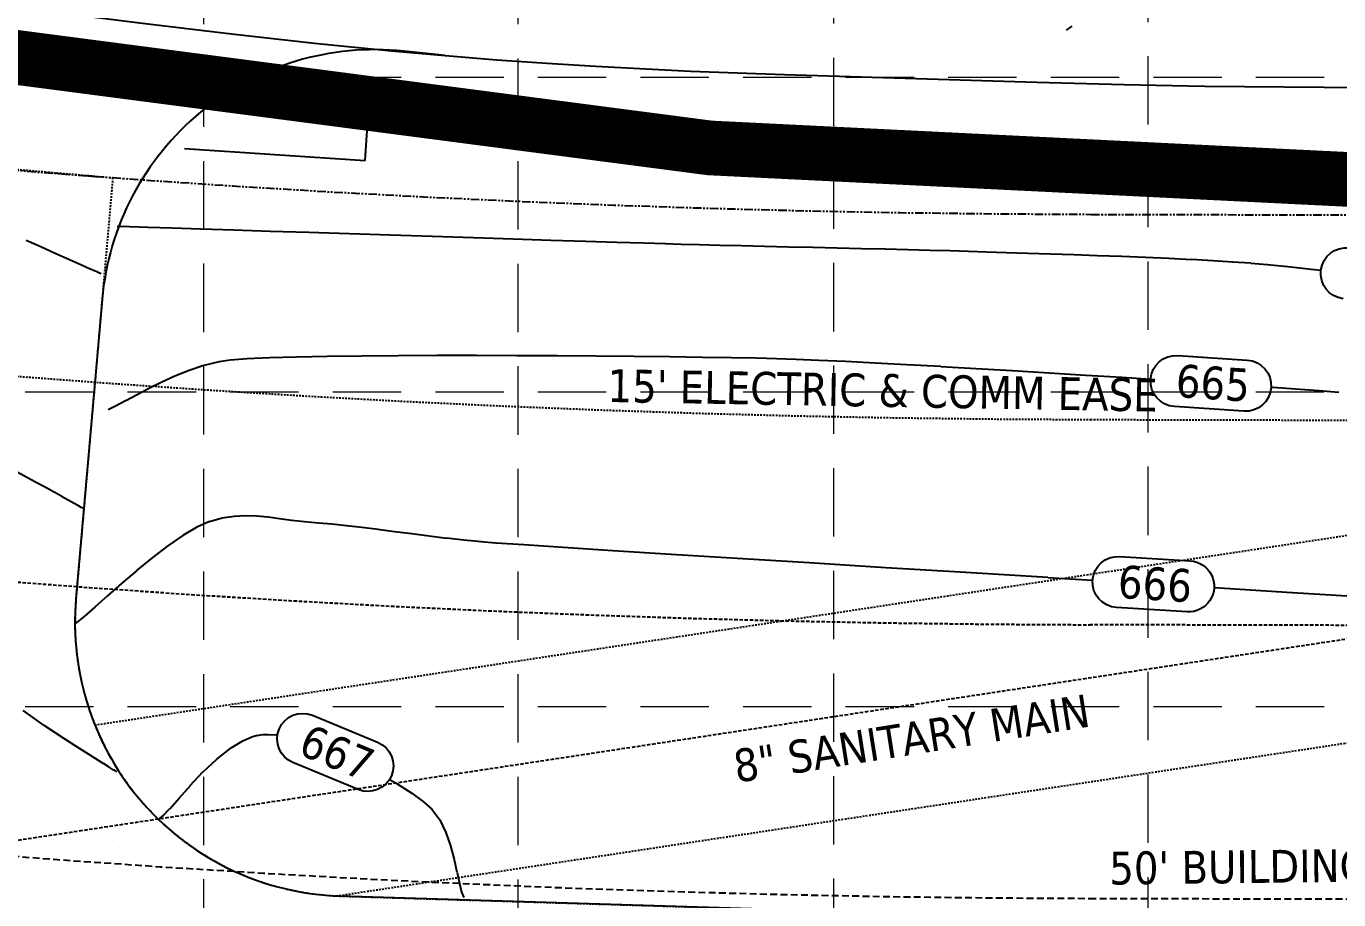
# Model space of a CAD drawing. Header units: inches. Extents: x 6967 to 7890, y 13663 to 15138.
# Drawn here: x 7576.7 to 7672.6, y 14225.4 to 14289.2 of the extents above; entities that cross this region are included whole.
import ezdxf

# ---------------------------------------------------------------- set-up
doc = ezdxf.new("R2010")
doc.units = ezdxf.units.IN
doc.header["$MEASUREMENT"] = 0
for name, pattern in [('DASHED', [0.75, 0.5, -0.25]), ('DASHED2', [0.375, 0.25, -0.125]), ('HIDDEN', [0.375, 0.25, -0.125]), ('XGWI003AR$0$HIDDEN2', [0.1875, 0.125, -0.0625]), ('xGWI003pt$0$HIDDEN2', [0.1875, 0.125, -0.0625]), ('xGWI003pt$0$PHANTOM2', [1.25, 0.625, -0.125, 0.125, -0.125, 0.125, -0.125]), ('XGWI003WS$0$DASHED2', [0.375, 0.25, -0.125])]:
    doc.linetypes.add(name, pattern=pattern)
for name, color, linetype in [('C-ANNO-EASE-N', 6, 'Continuous'), ('C-SITE-BLDG-STBK-N', 7, 'DASHED'), ('C-SITE-LSCP-STBK-N', 2, 'HIDDEN'), ('C-SITE-STBK-LSCP-N', 7, 'DASHED2'), ('EC', 35, 'Continuous'), ('GRID', 254, 'HIDDEN'), ('PC', 35, 'Continuous'), ('PROP-SAN-TXT', 7, 'Continuous'), ('SILT FENCE', 200, 'Continuous'), ('V-ROAD-BACK-P', 2, 'Continuous'), ('XGWI003AR$0$C-PKNG-CURB-FACE-N', 4, 'Continuous'), ('XGWI003AR$0$C-PKNG-FIRE-HTCH-N', 2, 'Continuous'), ('XGWI003AR$0$C-PKNG-FIRE-N', 2, 'XGWI003AR$0$HIDDEN2'), ('XGWI003AR$0$C-SITE-WALK-N', 2, 'Continuous'), ('xGWI003pt$0$C-BNDY-E', 3, 'xGWI003pt$0$PHANTOM2'), ('xGWI003pt$0$C-EASE-SSWR-N', 7, 'xGWI003pt$0$HIDDEN2'), ('xGWI003pt$0$C-ESMT-ELEC', 14, 'xGWI003pt$0$HIDDEN2'), ('XGWI003WS$0$C-SSWR-MAIN-N', 3, 'XGWI003WS$0$DASHED2')]:
    doc.layers.add(name, color=color, linetype=linetype)
doc.styles.add('L100', font='TAHOMA.TTF', dxfattribs={"height": 4})
doc.styles.add('L50', font='TAHOMA.TTF', dxfattribs={"height": 2})
doc.styles.add('L60', font='TAHOMA.TTF', dxfattribs={"height": 2.4})

msp = doc.modelspace()

# ---------------------------------------------------------------- linework, layer by layer
at = {"layer": 'C-SITE-BLDG-STBK-N'}
msp.add_line((7654.42, 14225.454), (7691.413, 14225.369), dxfattribs=at)
msp.add_arc((7656.876, 15294.952), 1069.5, 263.394548, 269.86846, dxfattribs=at)
at = {"layer": 'C-SITE-LSCP-STBK-N', "color": 253}
msp.add_line((7727.043, 14245.288), (7654.466, 14245.454), dxfattribs=at)
msp.add_arc((7656.878, 15294.993), 1049.541, 263.473303, 269.868333, dxfattribs=at)
at = {"layer": 'EC', "color": 35, "elevation": 663}
msp.add_lwpolyline([(7652.749, 14288.907), (7653.154, 14289.202)], dxfattribs=at)
at = {"layer": 'GRID', "color": 252, "linetype": 'HIDDEN', "lineweight": 0, "ltscale": 20}
for p, q in [((7589.653, 13779.351), (7589.653, 15113.571)), ((7612.655, 13779.347), (7612.655, 15113.571)), ((7635.766, 13779.399), (7635.657, 15113.571)), ((7658.744, 13779.511), (7658.66, 15113.571)), ((6991.593, 14285.488), (7865.68, 14285.488)), ((6991.593, 14262.486), (7865.68, 14262.486)), ((6991.593, 14239.484), (7865.68, 14239.484))]:
    msp.add_line(p, q, dxfattribs=at)
at = {"layer": 'PC', "color": 25}
for points, elevation in [([(7584.222, 14274.541), (7583.33, 14274.57)], 664), ([(7609.377, 14273.73), (7606.373, 14273.826)], 664), ([(7615.039, 14273.549), (7612.284, 14273.637)], 664), ([(7617.585, 14273.469), (7615.039, 14273.549)], 664), ([(7619.866, 14273.397), (7617.585, 14273.469)], 664), ([(7621.826, 14273.336), (7619.866, 14273.397)], 664), ([(7578.85, 14272.57), (7577.791, 14273.043)], 664), ([(7579.837, 14272.131), (7578.85, 14272.57)], 664), ([(7623.41, 14273.288), (7621.826, 14273.336)], 664), ([(7630.663, 14273.105), (7628.982, 14273.143)], 664), ([(7641.164, 14272.864), (7639.489, 14272.905)], 664), ([(7644.226, 14272.781), (7642.752, 14272.823)], 664), ([(7580.73, 14271.735), (7579.837, 14272.131)], 664), ([(7581.784, 14271.265), (7581.363, 14271.453)], 664), ([(7658.517, 14272.297), (7656.775, 14272.366)], 664), ([(7663.435, 14272.059), (7661.871, 14272.143)], 664), ([(7664.893, 14271.968), (7663.435, 14272.059)], 664), ([(7668.93, 14271.615), (7667.448, 14271.763)], 664), ([(7596.434, 14265.018), (7594.467, 14264.958)], 665), ([(7598.69, 14265.064), (7596.434, 14265.018)], 665), ([(7603.868, 14265.119), (7601.185, 14265.098)], 665), ([(7609.6, 14265.131), (7606.69, 14265.13)], 665), ([(7612.549, 14265.123), (7609.6, 14265.131)], 665), ([(7618.362, 14265.088), (7615.486, 14265.109)], 665), ([(7626.121, 14264.999), (7623.729, 14265.032)], 665), ([(7628.251, 14264.965), (7626.121, 14264.999)], 665), ([(7630.069, 14264.93), (7628.251, 14264.965)], 665), ([(7631.526, 14264.895), (7630.069, 14264.93)], 665), ([(7634.637, 14264.779), (7632.94, 14264.849)], 665), ([(7636.583, 14264.689), (7634.637, 14264.779)], 665), ([(7588.587, 14264.034), (7587.539, 14263.614)], 665), ([(7589.676, 14264.398), (7588.587, 14264.034)], 665), ([(7590.796, 14264.682), (7589.676, 14264.398)], 665), ([(7641.075, 14264.457), (7638.741, 14264.581)], 665), ([(7586.541, 14263.159), (7585.604, 14262.694)], 665), ([(7587.539, 14263.614), (7586.541, 14263.159)], 665), ([(7584.738, 14262.24), (7583.952, 14261.821)], 665), ([(7669.821, 14262.651), (7668.161, 14262.769)], 665), ([(7671.191, 14262.55), (7669.821, 14262.651)], 665), ([(7578.32, 14255.362), (7577.357, 14255.883)], 665), ([(7580.694, 14254.037), (7580.494, 14254.15)], 665), ([(7580.809, 14253.971), (7580.694, 14254.037)], 665), ([(7580.861, 14253.942), (7580.809, 14253.971)], 665), ([(7592.71, 14253.425), (7591.873, 14253.379)], 666), ([(7595.202, 14253.21), (7594.357, 14253.321)], 666), ([(7596.085, 14253.087), (7595.202, 14253.21)], 666), ([(7599.03, 14252.805), (7598.038, 14252.883)], 666), ([(7601.223, 14252.565), (7600.095, 14252.697)], 666), ([(7588.128, 14251.98), (7587.026, 14251.214)], 666), ([(7606.137, 14251.928), (7604.87, 14252.092)], 666), ([(7607.41, 14251.772), (7606.137, 14251.928)], 666), ([(7611.025, 14251.425), (7609.929, 14251.508)], 666), ([(7619.572, 14250.869), (7615.946, 14251.1)], 666), ([(7623.843, 14250.6), (7619.572, 14250.869)], 666), ([(7633.919, 14249.973), (7628.658, 14250.299)], 666), ([(7639.525, 14249.626), (7633.919, 14249.973)], 666), ([(7582.61, 14247.559), (7581.685, 14246.743)], 666), ([(7581.685, 14246.743), (7580.902, 14246.065)], 666), ([(7577.317, 14238.571), (7576.444, 14239.2)], 666), ([(7579.552, 14237.062), (7578.777, 14237.572)], 666), ([(7580.308, 14236.575), (7579.552, 14237.062)], 666), ([(7591.665, 14236.463), (7592.524, 14236.979)], 667), ([(7593.982, 14237.426), (7594.361, 14237.44)], 667), ([(7594.987, 14237.401), (7595.048, 14237.39)], 667), ([(7582.752, 14235.038), (7582.316, 14235.311)], 666), ([(7583.218, 14234.743), (7583.043, 14234.854)], 666), ([(7583.3, 14234.691), (7583.218, 14234.743)], 666), ([(7603.81, 14233.833), (7604.866, 14233.154)], 667), ([(7604.866, 14233.154), (7605.722, 14232.524)], 667), ([(7587.167, 14232.011), (7587.858, 14232.792)], 667), ([(7586.293, 14231.225), (7586.345, 14231.242)], 667), ([(7586.345, 14231.242), (7586.475, 14231.323)], 667), ([(7606.332, 14231.974), (7606.908, 14231.196)], 667), ([(7606.908, 14231.196), (7607.358, 14230.281)], 667), ([(7607.968, 14228.299), (7608.175, 14227.36)], 667)]:
    msp.add_lwpolyline(points, dxfattribs=dict(at, elevation=elevation))
at = {"layer": 'PC', "color": 25, "extrusion": (-0.032256, -0.99948, 0), "elevation": -14511.747}
msp.add_lwpolyline([(7121.197, 664), (7119.841, 664)], dxfattribs=at)
at = {"layer": 'PC', "color": 25, "extrusion": (-0.032314, -0.999478, 0), "elevation": -14512.164}
msp.add_lwpolyline([(7122.112, 664), (7120.349, 664)], dxfattribs=at)
at = {"layer": 'PC', "color": 25, "extrusion": (-0.032333, -0.999477, 0), "elevation": -14512.299}
msp.add_lwpolyline([(7123.951, 664), (7121.836, 664)], dxfattribs=at)
at = {"layer": 'PC', "color": 25, "extrusion": (-0.032331, -0.999477, 0), "elevation": -14512.286}
msp.add_lwpolyline([(7126.388, 664), (7123.978, 664)], dxfattribs=at)
at = {"layer": 'PC', "color": 25, "extrusion": (-0.410391, -0.91191, 0), "elevation": -16125.583}
msp.add_lwpolyline([(1052.735, 664), (1051.517, 664)], dxfattribs=at)
at = {"layer": 'PC', "color": 25, "extrusion": (-0.032315, -0.999478, 0), "elevation": -14512.173}
msp.add_lwpolyline([(7129.267, 664), (7126.618, 664)], dxfattribs=at)
at = {"layer": 'PC', "color": 25, "extrusion": (-0.032288, -0.999479, 0), "elevation": -14511.978}
msp.add_lwpolyline([(7132.495, 664), (7129.663, 664)], dxfattribs=at)
at = {"layer": 'PC', "color": 25, "extrusion": (-0.03225, -0.99948, 0), "elevation": -14511.707}
msp.add_lwpolyline([(7136.008, 664), (7133.048, 664)], dxfattribs=at)
at = {"layer": 'PC', "color": 25, "extrusion": (-0.0322, -0.999481, 0), "elevation": -14511.352}
msp.add_lwpolyline([(7139.76, 664), (7136.729, 664)], dxfattribs=at)
at = {"layer": 'PC', "color": 25, "extrusion": (-0.032137, -0.999483, 0), "elevation": -14510.901}
msp.add_lwpolyline([(7143.722, 664), (7140.676, 664)], dxfattribs=at)
at = {"layer": 'PC', "color": 25, "extrusion": (-0.031955, -0.999489, 0), "elevation": -14509.6}
msp.add_lwpolyline([(7152.279, 664), (7149.371, 664)], dxfattribs=at)
at = {"layer": 'PC', "color": 25, "extrusion": (-0.029278, -0.999571, 0), "elevation": -14490.371}
msp.add_lwpolyline([(7203.394, 664), (7202.242, 664)], dxfattribs=at)
at = {"layer": 'PC', "color": 25, "extrusion": (-0.026907, -0.999638, 0), "elevation": -14473.238}
msp.add_lwpolyline([(7239.101, 664), (7237.756, 664)], dxfattribs=at)
at = {"layer": 'PC', "color": 25, "extrusion": (-0.024952, -0.999689, 0), "elevation": -14459.059}
msp.add_lwpolyline([(7268.864, 664), (7267.382, 664)], dxfattribs=at)
at = {"layer": 'PC', "color": 25, "extrusion": (-0.023658, -0.99972, 0), "elevation": -14449.632}
msp.add_lwpolyline([(7289.179, 664), (7287.585, 664)], dxfattribs=at)
at = {"layer": 'PC', "color": 25, "extrusion": (-0.022374, -0.99975, 0), "elevation": -14440.258}
msp.add_lwpolyline([(7311.152, 664), (7309.41, 664)], dxfattribs=at)
at = {"layer": 'PC', "color": 25, "extrusion": (-0.022222, -0.999753, 0), "elevation": -14439.147}
msp.add_lwpolyline([(7315.126, 664), (7313.347, 664)], dxfattribs=at)
at = {"layer": 'PC', "color": 25, "extrusion": (-0.022352, -0.99975, 0), "elevation": -14440.1}
msp.add_lwpolyline([(7315.034, 664), (7313.244, 664)], dxfattribs=at)
at = {"layer": 'PC', "color": 25, "extrusion": (-0.022765, -0.999741, 0), "elevation": -14443.118}
msp.add_lwpolyline([(7310.852, 664), (7309.075, 664)], dxfattribs=at)
at = {"layer": 'PC', "color": 25, "extrusion": (-0.023484, -0.999724, 0), "elevation": -14448.372}
msp.add_lwpolyline([(7302.203, 664), (7300.464, 664)], dxfattribs=at)
at = {"layer": 'PC', "color": 25, "extrusion": (-0.026094, -0.999659, 0), "elevation": -14467.392}
msp.add_lwpolyline([(7267.716, 664), (7266.128, 664)], dxfattribs=at)
at = {"layer": 'PC', "color": 25, "extrusion": (-0.03127, -0.999511, 0), "elevation": -14504.837}
msp.add_lwpolyline([(7195.512, 664), (7194.176, 664)], dxfattribs=at)
at = {"layer": 'PC', "color": 25, "extrusion": (-0.032442, -0.999474, 0), "elevation": -14513.261}
msp.add_lwpolyline([(7179.838, 664), (7178.506, 664)], dxfattribs=at)
at = {"layer": 'PC', "color": 25, "extrusion": (-0.031547, -0.999502, 0), "elevation": -14506.83}
msp.add_lwpolyline([(7194.285, 664), (7192.824, 664)], dxfattribs=at)
at = {"layer": 'PC', "color": 25, "extrusion": (-0.03144, -0.999506, 0), "elevation": -14506.055}
msp.add_lwpolyline([(7197.413, 664), (7195.846, 664)], dxfattribs=at)
at = {"layer": 'PC', "color": 25, "extrusion": (-0.031963, -0.999489, 0), "elevation": -14509.82}
msp.add_lwpolyline([(7191.47, 664), (7189.82, 664)], dxfattribs=at)
at = {"layer": 'PC', "color": 25, "extrusion": (-0.033047, -0.999454, 0), "elevation": -14517.612}
msp.add_lwpolyline([(7177.436, 664), (7175.728, 664)], dxfattribs=at)
at = {"layer": 'PC', "color": 25, "extrusion": (-0.034679, -0.999398, 0), "elevation": -14529.315}
msp.add_lwpolyline([(7155.46, 664), (7153.716, 664)], dxfattribs=at)
at = {"layer": 'PC', "color": 25, "extrusion": (-0.036892, -0.999319, 0), "elevation": -14545.126}
msp.add_lwpolyline([(7125.022, 664), (7123.266, 664)], dxfattribs=at)
at = {"layer": 'PC', "color": 25, "extrusion": (0.406304, 0.913738, 0), "elevation": 16120.707}
msp.add_lwpolyline([(-1128.827, 664), (-1128.134, 664)], dxfattribs=at)
at = {"layer": 'PC', "color": 25, "extrusion": (-0.043428, -0.999057, 0), "elevation": -14591.425}
msp.add_lwpolyline([(7033.184, 664), (7031.476, 664)], dxfattribs=at)
at = {"layer": 'PC', "color": 25, "extrusion": (-0.048091, -0.998843, 0), "elevation": -14624.094}
msp.add_lwpolyline([(6966.65, 664), (6965.001, 664)], dxfattribs=at)
at = {"layer": 'PC', "color": 25, "extrusion": (-0.072395, -0.997376, 0), "elevation": -14789.421}
msp.add_lwpolyline([(6612.889, 664), (6611.558, 664)], dxfattribs=at)
at = {"layer": 'PC', "color": 25, "extrusion": (-0.087927, -0.996127, 0), "elevation": -14890.663}
msp.add_lwpolyline([(6382.879, 664), (6381.647, 664)], dxfattribs=at)
at = {"layer": 'PC', "color": 25, "extrusion": (-0.107402, -0.994216, 0), "elevation": -15012.72}
msp.add_lwpolyline([(6093.484, 664), (6091.774, 664)], dxfattribs=at)
at = {"layer": 'PC', "color": 25, "extrusion": (-0.409672, -0.912233, 0), "elevation": -16124.762}
msp.add_lwpolyline([(1070.091, 664), (1069.814, 664)], dxfattribs=at)
at = {"layer": 'PC', "color": 25, "extrusion": (-0.411276, -0.911511, 0), "elevation": -16126.62}
msp.add_lwpolyline([(1041.849, 664), (1041.721, 664)], dxfattribs=at)
at = {"layer": 'PC', "color": 25, "extrusion": (-0.112441, -0.993658, 0), "elevation": -15043.421}
msp.add_lwpolyline([(6018.006, 664), (6017.291, 664)], dxfattribs=at)
at = {"layer": 'PC', "color": 25, "extrusion": (0.134878, -0.990862, 0), "elevation": -13110.503}
msp.add_lwpolyline([(9446.233, 665), (9445.424, 665)], dxfattribs=at)
at = {"layer": 'PC', "color": 25, "extrusion": (0.073732, -0.997278, 0), "elevation": -13666.218}
msp.add_lwpolyline([(8623.951, 665), (8622.708, 665)], dxfattribs=at)
at = {"layer": 'PC', "color": 25, "extrusion": (0.046233, -0.998931, 0), "elevation": -13898.589}
msp.add_lwpolyline([(8245.858, 665), (8244.228, 665)], dxfattribs=at)
at = {"layer": 'PC', "color": 25, "extrusion": (0.013304, -0.999912, 0), "elevation": -14162.711}
msp.add_lwpolyline([(7790.291, 665), (7787.796, 665)], dxfattribs=at)
at = {"layer": 'PC', "color": 25, "extrusion": (0.003782, -0.999993, 0), "elevation": -14236.259}
msp.add_lwpolyline([(7660.587, 665), (7657.765, 665)], dxfattribs=at)
at = {"layer": 'PC', "color": 25, "extrusion": (-0.004999, -0.999988, 0), "elevation": -14303}
msp.add_lwpolyline([(7544.081, 665), (7541.143, 665)], dxfattribs=at)
at = {"layer": 'PC', "color": 25, "extrusion": (-0.009395, -0.999956, 0), "elevation": -14336.033}
msp.add_lwpolyline([(7486.77, 665), (7484.005, 665)], dxfattribs=at)
at = {"layer": 'PC', "color": 25, "extrusion": (-0.011499, -0.999934, 0), "elevation": -14351.753}
msp.add_lwpolyline([(7459.193, 665), (7456.59, 665)], dxfattribs=at)
at = {"layer": 'PC', "color": 25, "extrusion": (-0.032756, -0.999463, 0), "elevation": -14507.217}
msp.add_lwpolyline([(7161.588, 665), (7160.174, 665)], dxfattribs=at)
at = {"layer": 'PC', "color": 25, "linetype": 'Continuous', "extrusion": (-0.066094, -0.997813, 0)}
for points, elevation in [([(6701.284, 665), (6706.38, 665)], -14740.281), ([(6706.38, 665), (6701.284, 665)], -14736.539)]:
    msp.add_lwpolyline(points, dxfattribs=dict(at, elevation=elevation))
at = {"layer": 'PC', "color": 25, "extrusion": (-0.050163, -0.998741, 0), "elevation": -14629.803}
msp.add_lwpolyline([(6913.572, 665), (6911.411, 665)], dxfattribs=at)
at = {"layer": 'PC', "color": 25, "extrusion": (-0.05538, -0.998465, 0), "elevation": -14665.73}
msp.add_lwpolyline([(6841.858, 665), (6839.379, 665)], dxfattribs=at)
at = {"layer": 'PC', "color": 25, "extrusion": (-0.057267, -0.998359, 0), "elevation": -14678.633}
msp.add_lwpolyline([(6816.716, 665), (6814.132, 665)], dxfattribs=at)
at = {"layer": 'PC', "color": 25, "extrusion": (-0.058864, -0.998266, 0), "elevation": -14689.519}
msp.add_lwpolyline([(6795.88, 665), (6793.227, 665)], dxfattribs=at)
at = {"layer": 'PC', "color": 25, "extrusion": (-0.060258, -0.998183, 0), "elevation": -14698.993}
msp.add_lwpolyline([(6778.051, 665), (6775.364, 665)], dxfattribs=at)
at = {"layer": 'PC', "color": 25, "extrusion": (-0.061512, -0.998106, 0), "elevation": -14707.497}
msp.add_lwpolyline([(6762.263, 665), (6759.579, 665)], dxfattribs=at)
at = {"layer": 'PC', "color": 25, "extrusion": (-0.062677, -0.998034, 0), "elevation": -14715.38}
msp.add_lwpolyline([(6747.738, 665), (6745.091, 665)], dxfattribs=at)
at = {"layer": 'PC', "color": 25, "extrusion": (-0.063798, -0.997963, 0), "elevation": -14722.949}
msp.add_lwpolyline([(6733.312, 665), (6731.207, 665)], dxfattribs=at)
at = {"layer": 'PC', "color": 25, "extrusion": (-0.463974, 0.885849, 0), "elevation": 9115.062}
msp.add_lwpolyline([(-13337.221, 665), (-13336.243, 665)], dxfattribs=at)
at = {"layer": 'PC', "color": 25, "extrusion": (-0.068921, -0.997622, 0), "elevation": -14757.354}
msp.add_lwpolyline([(6666.918, 665), (6666.459, 665)], dxfattribs=at)
at = {"layer": 'PC', "color": 25, "extrusion": (-0.076174, -0.997095, 0), "elevation": -14805.457}
msp.add_lwpolyline([(6563.926, 665), (6562.465, 665)], dxfattribs=at)
at = {"layer": 'PC', "color": 25, "extrusion": (-0.427154, 0.904179, 0), "elevation": 9655.691}
msp.add_lwpolyline([(-12948.46, 665), (-12947.802, 665)], dxfattribs=at)
at = {"layer": 'PC', "color": 25, "extrusion": (-0.461265, 0.887262, 0), "elevation": 9155.768}
msp.add_lwpolyline([(-13307.433, 665), (-13306.649, 665)], dxfattribs=at)
at = {"layer": 'PC', "color": 25, "extrusion": (-0.475227, -0.879863, 0), "elevation": -16144.192}
msp.add_lwpolyline([(-107.737, 665), (-109.325, 665)], dxfattribs=at)
at = {"layer": 'PC', "color": 25, "extrusion": (-0.477317, -0.878731, 0), "elevation": -16143.892}
msp.add_lwpolyline([(-144.511, 665), (-145.024, 665)], dxfattribs=at)
at = {"layer": 'PC', "color": 25, "extrusion": (0.485121, 0.874447, 0), "elevation": 16141.966}
msp.add_lwpolyline([(287.652, 665), (288.224, 665)], dxfattribs=at)
at = {"layer": 'PC', "color": 25, "extrusion": (-0.489332, -0.872097, 0), "elevation": -16140.391}
msp.add_lwpolyline([(-364.945, 665), (-365.493, 665)], dxfattribs=at)
at = {"layer": 'PC', "color": 25, "extrusion": (-0.49202, -0.870584, 0), "elevation": -16139.189}
msp.add_lwpolyline([(-414.215, 665), (-414.718, 665)], dxfattribs=at)
at = {"layer": 'PC', "color": 25, "extrusion": (0.493144, 0.869948, 0), "elevation": 16138.64}
msp.add_lwpolyline([(434.717, 665), (435.071, 665)], dxfattribs=at)
at = {"layer": 'PC', "color": 25, "extrusion": (-0.262304, 0.964985, 0), "elevation": 11763.014}
msp.add_lwpolyline([(-11063.892, 666), (-11062.938, 666)], dxfattribs=at)
at = {"layer": 'PC', "color": 25, "extrusion": (0.156964, -0.987604, 0), "elevation": -12885.045}
msp.add_lwpolyline([(9735.037, 666), (9734.156, 666)], dxfattribs=at)
at = {"layer": 'PC', "color": 25, "extrusion": (-0.031646, -0.999499, 0), "elevation": -14486.565}
msp.add_lwpolyline([(7138.666, 666), (7137.844, 666)], dxfattribs=at)
at = {"layer": 'PC', "color": 25, "extrusion": (-0.094542, -0.995521, 0), "elevation": -14907.466}
msp.add_lwpolyline([(6212.798, 666), (6211.97, 666)], dxfattribs=at)
at = {"layer": 'PC', "color": 25, "extrusion": (0.508307, -0.861176, 0), "elevation": -8416.362}
msp.add_lwpolyline([(13780.293, 666), (13779.096, 666)], dxfattribs=at)
at = {"layer": 'PC', "color": 25, "extrusion": (0.398955, -0.91697, 0), "elevation": -10041.469}
msp.add_lwpolyline([(12646.185, 666), (12645.178, 666)], dxfattribs=at)
at = {"layer": 'PC', "color": 25, "extrusion": (-0.12224, -0.992501, 0), "elevation": -15074.741}
msp.add_lwpolyline([(5797.771, 666), (5796.825, 666)], dxfattribs=at)
at = {"layer": 'PC', "color": 25, "extrusion": (-0.086856, -0.996221, 0), "elevation": -14858.955}
msp.add_lwpolyline([(6331.376, 666), (6330.359, 666)], dxfattribs=at)
at = {"layer": 'PC', "color": 25, "extrusion": (-0.100772, -0.99491, 0), "elevation": -14946.021}
msp.add_lwpolyline([(6125.133, 666), (6124.062, 666)], dxfattribs=at)
at = {"layer": 'PC', "color": 25, "extrusion": (-0.125135, -0.99214, 0), "elevation": -15091.716}
msp.add_lwpolyline([(5759.169, 666), (5757.98, 666)], dxfattribs=at)
at = {"layer": 'PC', "color": 25, "extrusion": (-0.129976, -0.991517, 0), "elevation": -15119.647}
msp.add_lwpolyline([(5686.664, 666), (5685.434, 666)], dxfattribs=at)
at = {"layer": 'PC', "color": 25, "extrusion": (-0.130852, -0.991402, 0), "elevation": -15124.666}
msp.add_lwpolyline([(5674.562, 666), (5673.303, 666)], dxfattribs=at)
at = {"layer": 'PC', "color": 25, "extrusion": (-0.111546, -0.993759, 0), "elevation": -15011.41}
msp.add_lwpolyline([(5971.475, 666), (5970.199, 666)], dxfattribs=at)
at = {"layer": 'PC', "color": 25, "extrusion": (-0.097326, -0.995253, 0), "elevation": -14924.493}
msp.add_lwpolyline([(6186.762, 666), (6185.504, 666)], dxfattribs=at)
at = {"layer": 'PC', "color": 25, "extrusion": (-0.067432, -0.997724, 0), "elevation": -14732.213}
msp.add_lwpolyline([(6634.746, 666), (6632.702, 666)], dxfattribs=at)
at = {"layer": 'PC', "color": 25, "extrusion": (-0.633789, 0.773506, 0), "elevation": 6214.881}
msp.add_lwpolyline([(-14899.433, 666), (-14897.96, 666)], dxfattribs=at)
at = {"layer": 'PC', "color": 25, "extrusion": (0.608952, -0.793207, 0), "elevation": -6684.032}
msp.add_lwpolyline([(14696.387, 666), (14694.951, 666)], dxfattribs=at)
at = {"layer": 'PC', "color": 25, "extrusion": (-0.064874, -0.997893, 0), "elevation": -14715.16}
msp.add_lwpolyline([(6675.37, 666), (6672.482, 666)], dxfattribs=at)
at = {"layer": 'PC', "color": 25, "extrusion": (-0.062343, -0.998055, 0), "elevation": -14698.175}
msp.add_lwpolyline([(6725.409, 666), (6720.584, 666)], dxfattribs=at)
at = {"layer": 'PC', "color": 25, "linetype": 'Continuous', "extrusion": (-0.06137, -0.998115, 0)}
for points, elevation in [([(6767.654, 666), (6772.815, 666)], -14693.471), ([(6772.815, 666), (6767.654, 666)], -14689.728)]:
    msp.add_lwpolyline(points, dxfattribs=dict(at, elevation=elevation))
at = {"layer": 'PC', "color": 25, "extrusion": (0.649706, -0.760186, 0), "elevation": -5904.339}
msp.add_lwpolyline([(15023.74, 666), (15022.287, 666)], dxfattribs=at)
at = {"layer": 'PC', "color": 25, "extrusion": (-0.061595, -0.998101, 0), "elevation": -14693.127}
msp.add_lwpolyline([(6753.173, 666), (6747.31, 666)], dxfattribs=at)
at = {"layer": 'PC', "color": 25, "extrusion": (-0.658755, 0.752357, 0), "elevation": 5724.172}
msp.add_lwpolyline([(-15091.858, 666), (-15090.486, 666)], dxfattribs=at)
at = {"layer": 'PC', "color": 25, "extrusion": (-0.061478, -0.998108, 0), "elevation": -14692.337}
msp.add_lwpolyline([(6760.902, 666), (6754.893, 666)], dxfattribs=at)
at = {"layer": 'PC', "color": 25, "extrusion": (-0.061405, -0.998113, 0), "elevation": -14691.838}
msp.add_lwpolyline([(6765.265, 666), (6761.986, 666)], dxfattribs=at)
at = {"layer": 'PC', "color": 25, "extrusion": (-0.061372, -0.998115, 0), "elevation": -14691.617}
msp.add_lwpolyline([(6780.376, 666), (6774.649, 666)], dxfattribs=at)
at = {"layer": 'PC', "color": 25, "extrusion": (-0.061416, -0.998112, 0), "elevation": -14691.912}
msp.add_lwpolyline([(6785.333, 666), (6779.735, 666)], dxfattribs=at)
at = {"layer": 'PC', "color": 25, "extrusion": (0.630755, -0.775982, 0), "elevation": -6272.994}
msp.add_lwpolyline([(14868.422, 666), (14867.644, 666)], dxfattribs=at)
at = {"layer": 'PC', "color": 25, "linetype": 'Continuous', "elevation": 667}
for points in [[(7597.614, 14238.838), (7602.372, 14236.869)], [(7600.941, 14233.411), (7596.183, 14235.38)]]:
    msp.add_lwpolyline(points, dxfattribs=at)
at = {"layer": 'PC', "color": 25, "extrusion": (0.573244, 0.819385, 0), "elevation": 16010.52}
msp.add_lwpolyline([(1952.61, 666), (1953.437, 666)], dxfattribs=at)
at = {"layer": 'PC', "color": 25, "extrusion": (0.558166, 0.829729, 0), "elevation": 16043.546}
msp.add_lwpolyline([(1658.596, 666), (1659.538, 666)], dxfattribs=at)
at = {"layer": 'PC', "color": 25, "extrusion": (0.390142, -0.920755, 0), "elevation": -10146.608}
msp.add_lwpolyline([(12545.291, 667), (12545.991, 667)], dxfattribs=at)
at = {"layer": 'PC', "color": 25, "extrusion": (0.265332, -0.964157, 0), "elevation": -11712.243}
msp.add_lwpolyline([(11098.6, 667), (11099.042, 667)], dxfattribs=at)
at = {"layer": 'PC', "color": 25, "extrusion": (0.173018, -0.984919, 0), "elevation": -12708.821}
msp.add_lwpolyline([(9942.395, 667), (9942.61, 667)], dxfattribs=at)
at = {"layer": 'PC', "color": 25, "extrusion": (0.111463, -0.993769, 0), "elevation": -13302.257}
msp.add_lwpolyline([(9133.432, 667), (9133.61, 667)], dxfattribs=at)
at = {"layer": 'PC', "color": 25, "extrusion": (-0.063465, -0.997984, 0), "elevation": -14690.716}
msp.add_lwpolyline([(6675.469, 667), (6676.096, 667)], dxfattribs=at)
at = {"layer": 'PC', "color": 25, "extrusion": (-0.535927, -0.844265, 0), "elevation": -16081.925}
msp.add_lwpolyline([(-1229.119, 666), (-1229.974, 666)], dxfattribs=at)
at = {"layer": 'PC', "color": 25, "extrusion": (-0.532117, -0.846671, 0), "elevation": -16087.3}
msp.add_lwpolyline([(-1155.85, 666), (-1156.646, 666)], dxfattribs=at)
at = {"layer": 'PC', "color": 25, "extrusion": (-0.617113, 0.786874, 0), "elevation": 6517.391}
msp.add_lwpolyline([(-14757.859, 667), (-14759.197, 667)], dxfattribs=at)
at = {"layer": 'PC', "color": 25, "extrusion": (-0.530308, -0.847805, 0), "elevation": -16089.731}
msp.add_lwpolyline([(-1120.781, 666), (-1121.503, 666)], dxfattribs=at)
at = {"layer": 'PC', "color": 25, "extrusion": (-0.533204, -0.845986, 0), "elevation": -16085.805}
msp.add_lwpolyline([(-1174.937, 666), (-1175.281, 666)], dxfattribs=at)
at = {"layer": 'PC', "color": 25, "extrusion": (-0.685506, 0.728067, 0), "elevation": 5161.092}
msp.add_lwpolyline([(-15283.709, 667), (-15285.088, 667)], dxfattribs=at)
at = {"layer": 'PC', "color": 25, "extrusion": (0.725519, -0.688202, 0), "elevation": -4289.946}
msp.add_lwpolyline([(15549.375, 667), (15550.723, 667)], dxfattribs=at)
at = {"layer": 'PC', "color": 25, "extrusion": (-0.499987, -0.866033, 0), "elevation": -16128.774}
msp.add_lwpolyline([(-532.226, 667), (-531.577, 667)], dxfattribs=at)
at = {"layer": 'PC', "color": 25, "extrusion": (0.746318, -0.66559, 0), "elevation": -3810.246}
msp.add_lwpolyline([(15672.586, 667), (15673.823, 667)], dxfattribs=at)
at = {"layer": 'PC', "color": 25, "extrusion": (-0.670016, -0.742347, 0), "elevation": -15661.425}
msp.add_lwpolyline([(-3889.927, 667), (-3889.105, 667)], dxfattribs=at)
at = {"layer": 'PC', "color": 25, "extrusion": (0.663261, -0.748388, 0), "elevation": -5618.738}
msp.add_lwpolyline([(15116.71, 667), (15117.049, 667)], dxfattribs=at)
at = {"layer": 'PC', "color": 25, "extrusion": (0.726305, -0.687372, 0), "elevation": -4272.093}
msp.add_lwpolyline([(15551.354, 667), (15551.992, 667)], dxfattribs=at)
at = {"layer": 'PC', "color": 25, "extrusion": (0.943799, 0.330521, 0), "elevation": 11883.22}
msp.add_lwpolyline([(10916.13, 667), (10915.084, 667)], dxfattribs=at)
at = {"layer": 'PC', "color": 25, "extrusion": (0.966427, 0.256941, 0), "elevation": 11008.377}
msp.add_lwpolyline([(11796.847, 667), (11795.817, 667)], dxfattribs=at)
at = {"layer": 'PC', "color": 25, "extrusion": (0.978823, 0.204708, 0), "elevation": 10359.516}
msp.add_lwpolyline([(12368.61, 667), (12367.773, 667)], dxfattribs=at)
at = {"layer": 'PC', "color": 25, "extrusion": (0.970017, 0.243038, 0), "elevation": 10837.815}
msp.add_lwpolyline([(11950.864, 667), (11950.209, 667)], dxfattribs=at)
at = {"layer": 'PC', "color": 25, "extrusion": (0.91565, 0.401977, 0), "elevation": 12685.212}
msp.add_lwpolyline([(9967.503, 667), (9967.081, 667)], dxfattribs=at)
at = {"layer": 'PC', "color": 25, "linetype": 'Continuous', "extrusion": (0, 0, -1)}
for centre, start, end in [((-7673.201, 14271.141, -664), 276.80372, 96.80372), ((-7660.752, 14263.268, -665), 273.78967, 93.78967), ((-7665.837, 14262.931, -665), 93.78967, 273.78967), ((-7656.516, 14248.579, -666), 273.51843, 93.51843), ((-7661.667, 14248.262, -666), 93.51843, 273.51843), ((-7596.898, 14237.109, -667), 292.47801, 112.47801), ((-7601.657, 14235.14, -667), 112.47801, 292.47801)]:
    msp.add_arc(centre, 1.871, start, end, dxfattribs=at)
at = {"layer": 'SILT FENCE', "linetype": 'Continuous', "ltscale": 25, "const_width": 4}
msp.add_lwpolyline([(7117.596, 14220.546), (7125.359, 14241.766), (7144.64, 14284.476), (7191.6, 14377.338), (7241.137, 14390.542), (7283.264, 14368.127), (7378.578, 14333.281, 0.080719), (7711.3, 14276.134), (7748.413, 14279.865, -0.375451), (7785.086, 14252.517), (7783.081, 14036.211)], format="xyb", dxfattribs=at)
at = {"layer": 'V-ROAD-BACK-P', "color": 7}
msp.add_lwpolyline([(7572.527, 14291.03), (7578.931, 14290.201), (7585.371, 14289.398), (7591.694, 14288.647), (7597.75, 14287.974), (7603.386, 14287.406), (7607.32, 14287.053), (7611.099, 14286.751), (7614.753, 14286.493), (7618.308, 14286.274), (7625.24, 14285.929), (7632.12, 14285.671), (7650.577, 14285.111), (7656.927, 14284.936), (7662.855, 14284.832), (7686.103, 14284.625)], dxfattribs=at)
at = {"layer": 'XGWI003AR$0$C-PKNG-CURB-FACE-N', "color": 7}
for p, q in [((7607.32, 14287.053), (7604.276, 14287.379)), ((7582.228, 14269.234), (7580.314, 14247.358)), ((7705.827, 14222.351), (7599.622, 14225.625))]:
    msp.add_line(p, q, dxfattribs=at)
for centre, start, end in [((7602.151, 14267.492), 83.90326, 175.00192), ((7600.238, 14245.615), 175.00148, 268.23569)]:
    msp.add_arc(centre, 20, start, end, dxfattribs=at)
at = {"layer": 'XGWI003AR$0$C-PKNG-FIRE-HTCH-N', "color": 255}
for p, q in [((7578.594, 14277.812), (7578.594, 14277.812)), ((7580.781, 14277.812), (7580.781, 14277.812)), ((7582.969, 14277.812), (7582.969, 14277.812)), ((7577.5, 14275.625), (7577.5, 14275.625)), ((7579.688, 14275.625), (7579.688, 14275.625)), ((7581.875, 14275.625), (7581.875, 14275.625)), ((7578.594, 14273.438), (7578.594, 14273.438)), ((7580.781, 14273.438), (7580.781, 14273.438)), ((7577.5, 14271.25), (7577.5, 14271.25)), ((7579.688, 14271.25), (7579.688, 14271.25)), ((7581.875, 14271.25), (7581.875, 14271.25)), ((7578.594, 14269.062), (7578.594, 14269.062)), ((7580.781, 14269.062), (7580.781, 14269.062)), ((7577.5, 14266.875), (7577.5, 14266.875)), ((7579.688, 14266.875), (7579.688, 14266.875)), ((7581.875, 14266.875), (7581.875, 14266.875)), ((7578.594, 14264.688), (7578.594, 14264.688)), ((7580.781, 14264.688), (7580.781, 14264.688)), ((7577.5, 14262.5), (7577.5, 14262.5)), ((7579.688, 14262.5), (7579.688, 14262.5)), ((7578.594, 14260.312), (7578.594, 14260.312)), ((7580.781, 14260.312), (7580.781, 14260.312)), ((7577.5, 14258.125), (7577.5, 14258.125)), ((7579.688, 14258.125), (7579.688, 14258.125)), ((7578.594, 14255.938), (7578.594, 14255.938)), ((7580.781, 14255.938), (7580.781, 14255.938)), ((7577.5, 14253.75), (7577.5, 14253.75)), ((7579.688, 14253.75), (7579.688, 14253.75)), ((7578.594, 14251.562), (7578.594, 14251.562)), ((7577.5, 14249.375), (7577.5, 14249.375)), ((7579.688, 14249.375), (7579.688, 14249.375)), ((7578.594, 14247.188), (7578.594, 14247.188)), ((7577.5, 14245), (7577.5, 14245)), ((7579.688, 14245), (7579.688, 14245)), ((7578.594, 14242.812), (7578.594, 14242.812)), ((7577.5, 14240.625), (7577.5, 14240.625)), ((7579.688, 14240.625), (7579.688, 14240.625)), ((7578.594, 14238.438), (7578.594, 14238.438)), ((7580.781, 14238.438), (7580.781, 14238.438)), ((7577.5, 14236.25), (7577.5, 14236.25)), ((7579.688, 14236.25), (7579.688, 14236.25)), ((7581.875, 14236.25), (7581.875, 14236.25)), ((7578.594, 14234.062), (7578.594, 14234.062)), ((7580.781, 14234.062), (7580.781, 14234.062)), ((7582.969, 14234.062), (7582.969, 14234.062)), ((7577.5, 14231.875), (7577.5, 14231.875)), ((7579.688, 14231.875), (7579.688, 14231.875)), ((7581.875, 14231.875), (7581.875, 14231.875)), ((7584.062, 14231.875), (7584.062, 14231.875)), ((7578.594, 14229.688), (7578.594, 14229.688)), ((7580.781, 14229.688), (7580.781, 14229.688)), ((7582.969, 14229.688), (7582.969, 14229.688)), ((7585.156, 14229.688), (7585.156, 14229.688)), ((7587.344, 14229.688), (7587.344, 14229.688)), ((7577.5, 14227.5), (7577.5, 14227.5)), ((7579.688, 14227.5), (7579.688, 14227.5)), ((7581.875, 14227.5), (7581.875, 14227.5)), ((7584.062, 14227.5), (7584.062, 14227.5)), ((7586.25, 14227.5), (7586.25, 14227.5)), ((7588.438, 14227.5), (7588.438, 14227.5)), ((7590.625, 14227.5), (7590.625, 14227.5))]:
    msp.add_line(p, q, dxfattribs=at)
at = {"layer": 'XGWI003AR$0$C-PKNG-FIRE-N', "color": 7}
for p, q in [((7553.12, 14280.745), (7583.006, 14278.131)), ((7583.006, 14278.131), (7580.314, 14247.358)), ((7599.622, 14225.625), (7661.814, 14223.708))]:
    msp.add_line(p, q, dxfattribs=at)
msp.add_arc((7600.238, 14245.616), 20, 175.00192, 268.23444, dxfattribs=at)
at = {"layer": 'XGWI003AR$0$C-SITE-WALK-N', "color": 7}
for p, q in [((7591.002, 14284.096), (7601.727, 14283.376)), ((7601.46, 14279.385), (7601.727, 14283.376)), ((7588.252, 14280.271), (7601.46, 14279.385))]:
    msp.add_line(p, q, dxfattribs=at)
at = {"layer": 'xGWI003pt$0$C-BNDY-E', "color": 253}
msp.add_line((7654.535, 14275.454), (7731.405, 14275.278), dxfattribs=at)
msp.add_arc((7656.876, 15294.952), 1019.5, 263.595429, 269.86846, dxfattribs=at)
at = {"layer": 'xGWI003pt$0$C-EASE-SSWR-N'}
for p, q in [((7581.692, 14238.129), (7737.403, 14261.706)), ((7599.37, 14225.634), (7742.111, 14247.248))]:
    msp.add_line(p, q, dxfattribs=at)
at = {"layer": 'xGWI003pt$0$C-ESMT-ELEC'}
msp.add_line((7654.501, 14260.454), (7738.041, 14260.262), dxfattribs=at)
msp.add_arc((7656.876, 15294.952), 1034.5, 263.533635, 269.86846, dxfattribs=at)
at = {"layer": 'XGWI003WS$0$C-SSWR-MAIN-N', "color": 30}
msp.add_lwpolyline([(7772.547, 15009.921), (7771.898, 14971.261, -0.042072), (7767.669, 14929.477), (7766.567, 14923.586, 0.042072), (7762.337, 14881.802), (7760.397, 14766.156, -0.019946), (7759.268, 14746.25), (7747.107, 14620.686, 0.020781), (7745.965, 14599.945), (7741.326, 14254.714), (7560.357, 14227.313)], format="xyb", dxfattribs=at)

# ---------------------------------------------------------------- texts
at = {"layer": 'C-ANNO-EASE-N', "color": 7, "style": 'L100'}
msp.add_text("15' ELECTRIC & COMM EASE", height=2.4, rotation=359.00019, dxfattribs=at).set_placement((7619.162, 14261.74))
at = {"layer": 'C-SITE-STBK-LSCP-N', "style": 'L100'}
msp.add_text("50' BUILDING SETBACK", height=2.4, rotation=0.65996, dxfattribs=at).set_placement((7655.88, 14226.461))
at = {"layer": 'PC', "color": 25, "linetype": 'Continuous', "char_height": 2.4, "width": 6.3006, "attachment_point": 1, "style": 'L50'}
for s, insert, rotation in [('\\fTahoma|b0|i0|c0|p34;\\W1.0000000000;\\T1.0000000000;\\o\\l665', (7660.834, 14264.513, 665), 356.21033), ('\\fTahoma|b0|i0|c0|p34;\\W1.0000000000;\\T1.0000000000;\\o\\l666', (7656.593, 14249.824, 666), 356.48157)]:
    msp.add_mtext(s, dxfattribs=dict(at, insert=insert, rotation=rotation))
at = {"layer": 'PC', "color": 25, "insert": (7597.375, 14238.262, 667), "char_height": 2.4, "width": 6.3006, "attachment_point": 1, "rotation": 337.52199, "style": 'L50'}
msp.add_mtext('\\fTahoma|b0|i0|c0|p34;\\W1.0000000000;\\T1.0000000000;\\o\\l667', dxfattribs=at)
at = {"layer": 'PROP-SAN-TXT', "style": 'L60'}
msp.add_text('8" SANITARY MAIN', height=2.4, rotation=9.0218, dxfattribs=at).set_placement((7628.62, 14233.911))

doc.saveas('drawing.dxf')
